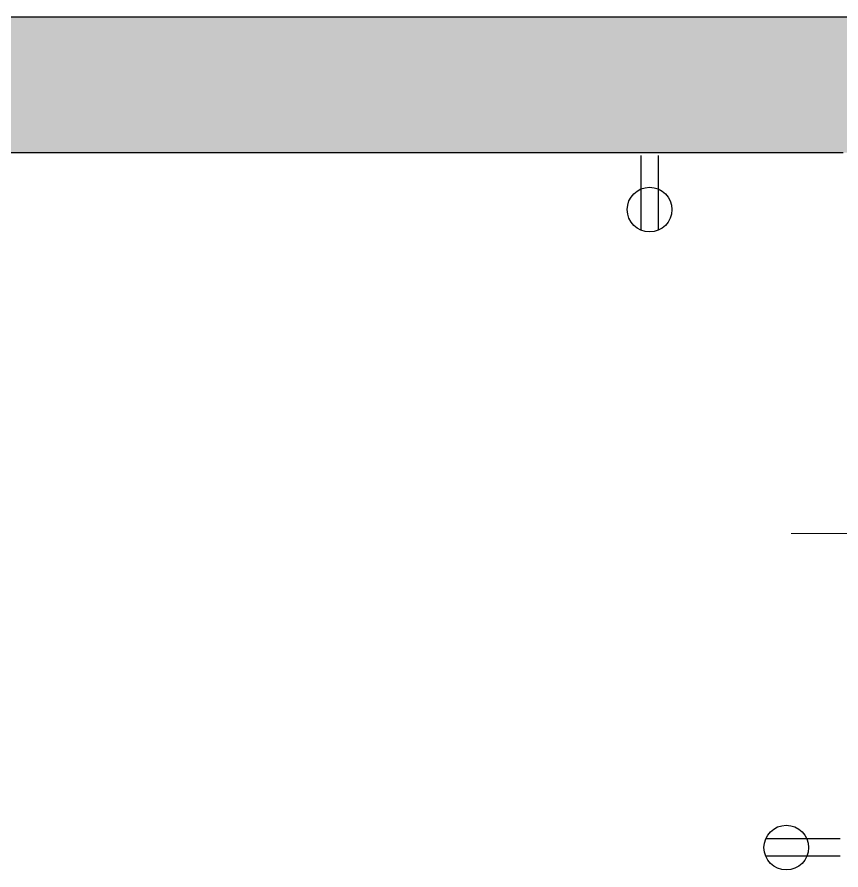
# Model space of a CAD drawing. Header units: inches. Extents: x -545 to 1062, y -2066 to -1239.
# Drawn here: x -386.8 to -295.6, y -1536.6 to -1442.2 of the extents above; entities that cross this region are included whole.
import ezdxf

# ---------------------------------------------------------------- set-up
doc = ezdxf.new("R2010")
doc.units = ezdxf.units.IN
doc.header["$MEASUREMENT"] = 0
for name, color, linetype, lineweight in [('A-ANNO-NOTE', 131, 'Continuous', 40), ('A-AREA-IDEN', 2, 'Continuous', 9), ('A-WALL', 113, 'Continuous', 18), ('A-WALL-PATT', 111, 'Continuous', 18)]:
    doc.layers.add(name, color=color, linetype=linetype, lineweight=lineweight)

msp = doc.modelspace()

# ---------------------------------------------------------------- hatches: boundary and pattern name
at = {"layer": 'A-WALL-PATT', "lineweight": 9}
msp.add_hatch(color=7, dxfattribs=at).paths.add_polyline_path([(-295.322, -1457.201), (-277.947, -1457.201), (-277.947, -1442.201), (-438.447, -1442.201), (-438.447, -1457.201)], flags=0)

# ---------------------------------------------------------------- linework, layer by layer
at = {"layer": 'A-ANNO-NOTE', "lineweight": 30}
for p, q in [((-317.722, -1457.527), (-317.722, -1465.791)), ((-315.805, -1457.527), (-315.805, -1465.791)), ((-315.805, -1457.527), (-315.805, -1465.791)), ((-295.649, -1533.163), (-303.912, -1533.163)), ((-295.649, -1535.079), (-303.912, -1535.079)), ((-295.649, -1535.079), (-303.912, -1535.079))]:
    msp.add_line(p, q, dxfattribs=at)
for centre in [(-316.763, -1463.509), (-301.63, -1534.121)]:
    msp.add_circle(centre, 2.475, dxfattribs=at)
at = {"layer": 'A-AREA-IDEN'}
msp.add_line((-301.101, -1499.366), (-264.57, -1499.366), dxfattribs=at)
at = {"layer": 'A-WALL', "color": 8, "lineweight": 30}
for p, q in [((-277.947, -1442.201), (-449.447, -1442.201)), ((-438.447, -1457.201), (-295.322, -1457.201))]:
    msp.add_line(p, q, dxfattribs=at)

doc.saveas('drawing.dxf')
